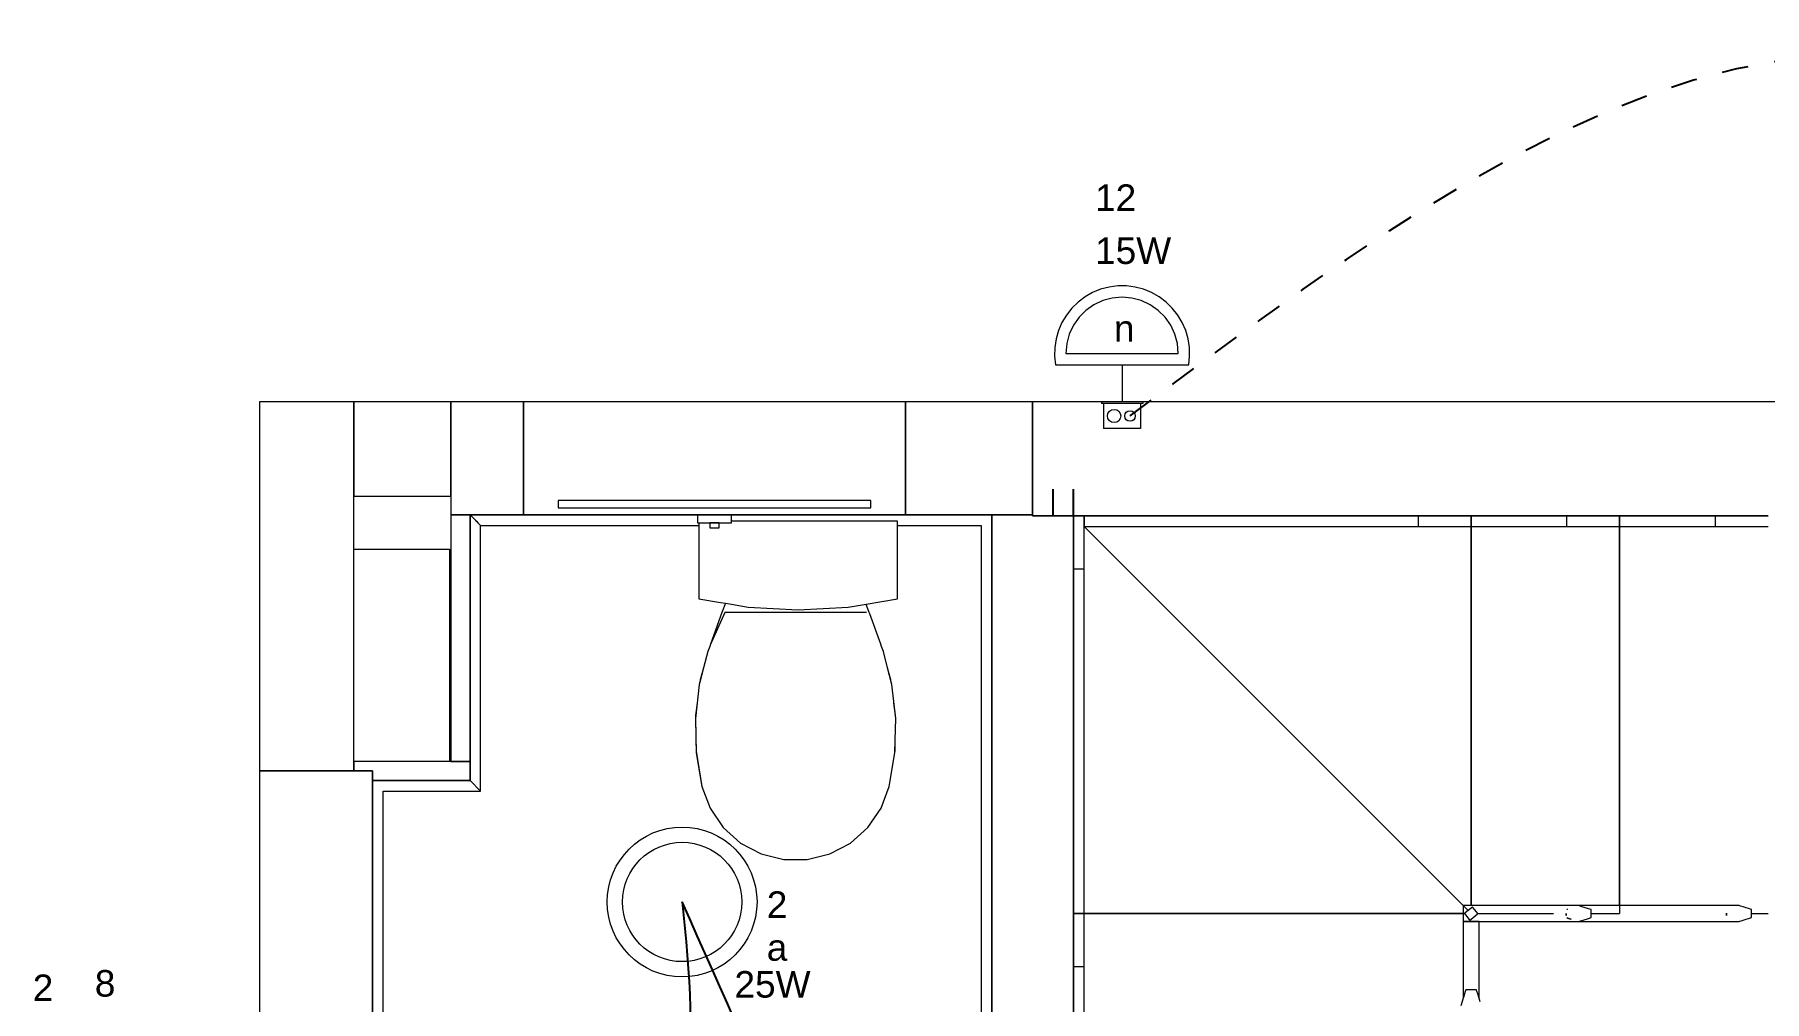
# Model space of a CAD drawing. Header units: millimetres. Extents: x 3.1 to 48, y 1.7 to 17.8.
# Drawn here: x 4.4 to 10.93, y 13.95 to 17.59 of the extents above; entities that cross this region are included whole.
import ezdxf

# ---------------------------------------------------------------- set-up
doc = ezdxf.new("R2010")
doc.units = ezdxf.units.MM
doc.linetypes.add('ACAD_ISO07W100', pattern=[3, 0, -3])
doc.layers.add('El- Eletroduto Piso', color=4, linetype='ACAD_ISO07W100')
doc.layers.add('EL-Eletroduto', color=30, linetype='Continuous')
for name, color, linetype, lineweight in [('EL-Lâmpada', 22, 'Continuous', 20), ('EL-Textos fios', 1, 'Continuous', 9), ('IFC-Caixa de passagem-Contorno', 44, 'Continuous', 5), ('IFC-Elemento construtivo genérico-Contorno', 253, 'Continuous', 5), ('IFC-Elemento terminal-Contorno', 253, 'Continuous', 5), ('IFC-Escada-Contorno', 253, 'Continuous', 5), ('IFC-Janela-Contorno', 253, 'Continuous', 5), ('IFC-Laje-Contorno', 253, 'Continuous', 5), ('IFC-Parede padrão-Contorno', 253, 'Continuous', 5), ('IFC-Parede-Contorno', 253, 'Continuous', 5), ('P-Simbol', 5, 'Continuous', 20), ('Textos', 2, 'Continuous', 9)]:
    doc.layers.add(name, color=color, linetype=linetype, lineweight=lineweight)
doc.styles.add('Arial', font='arial.ttf')

msp = doc.modelspace()

# ---------------------------------------------------------------- linework, layer by layer
at = {"layer": 'El- Eletroduto Piso'}
for p, q in [((8.2426, 15.779), (8.2426, 16.209)), ((8.3196, 15.779), (8.3196, 16.209))]:
    msp.add_line(p, q, dxfattribs=at)
at = {"layer": 'El- Eletroduto Piso', "ltscale": 0.01}
msp.add_spline([(8.533, 16.1554), (11.1503, 17.5151), (14.5206, 15.8326)], degree=3, dxfattribs=at)
at = {"layer": 'EL-Eletroduto'}
for points in [[(6.8436, 14.3227), (6.8436, 13.5437), (6.1552, 12.4928)], [(8.1856, 8.463), (8.1856, 10.1606), (6.8436, 14.3227)]]:
    msp.add_spline(points, degree=3, dxfattribs=at)
at = {"layer": 'EL-Lâmpada'}
for p, q in [((8.2912, 16.3913), (8.7149, 16.3913)), ((8.2517, 16.3482), (8.7544, 16.3482)), ((8.503, 16.3482), (8.503, 16.209))]:
    msp.add_line(p, q, dxfattribs=at)
for points in [[(8.7544, 16.3482), (8.7578, 16.3809), (8.7571, 16.4137), (8.7521, 16.4462), (8.743, 16.4778), (8.7298, 16.5079), (8.713, 16.5361), (8.6926, 16.5619), (8.6691, 16.5849), (8.6428, 16.6046), (8.6143, 16.6208), (8.5838, 16.6332), (8.5521, 16.6416), (8.5195, 16.6458), (8.4866, 16.6458), (8.454, 16.6416), (8.4223, 16.6332), (8.3918, 16.6208), (8.3633, 16.6046), (8.337, 16.5849), (8.3135, 16.5619), (8.2931, 16.5361), (8.2763, 16.5079), (8.2631, 16.4778), (8.254, 16.4462), (8.249, 16.4137), (8.2483, 16.3809), (8.2517, 16.3482)], [(8.7149, 16.3913), (8.7117, 16.4281), (8.7021, 16.4638), (8.6865, 16.4973), (8.6654, 16.5275), (8.6392, 16.5536), (8.609, 16.5748), (8.5755, 16.5904), (8.5398, 16.6), (8.503, 16.6032), (8.4663, 16.6), (8.4306, 16.5904), (8.3971, 16.5748), (8.3669, 16.5536), (8.3407, 16.5275), (8.3196, 16.4973), (8.304, 16.4638), (8.2944, 16.4281), (8.2912, 16.3913)]]:
    msp.add_lwpolyline(points, dxfattribs=at)
at = {"layer": 'IFC-Caixa de passagem-Contorno'}
for p, q in [((8.581, 16.209), (8.425, 16.209)), ((8.425, 16.209), (8.425, 16.203)), ((8.581, 16.203), (8.425, 16.203)), ((8.433, 16.203), (8.433, 16.108)), ((8.573, 16.203), (8.573, 16.108)), ((8.581, 16.209), (8.581, 16.203)), ((8.573, 16.108), (8.433, 16.108))]:
    msp.add_line(p, q, dxfattribs=at)
for centre, radius in [((8.473, 16.1554), 0.025), ((8.533, 16.1554), 0.0199)]:
    msp.add_circle(centre, radius, dxfattribs=at)
at = {"layer": 'IFC-Elemento construtivo genérico-Contorno', "lineweight": 5}
for p, q in [((6.0436, 15.783), (6.0676, 15.759)), ((6.2456, 15.783), (6.0436, 15.783)), ((6.0436, 15.783), (6.0436, 14.781)), ((6.0836, 15.743), (6.0436, 15.783)), ((6.0676, 15.759), (6.0736, 15.753)), ((6.0736, 15.753), (6.0836, 15.743)), ((6.0836, 15.743), (6.9016, 15.743)), ((6.0836, 14.741), (6.0836, 15.743)), ((6.9016, 15.783), (6.2456, 15.783)), ((6.9016, 15.743), (6.907, 15.743)), ((7.6561, 15.783), (7.0296, 15.783)), ((7.6856, 15.783), (7.6561, 15.783)), ((7.6561, 15.743), (7.9716, 15.743)), ((8.0116, 15.783), (7.6856, 15.783)), ((7.9716, 15.743), (7.9716, 13.855)), ((8.0116, 15.779), (8.0116, 15.783)), ((8.0116, 13.815), (8.0116, 15.779)), ((8.3596, 15.779), (8.3196, 15.779)), ((8.3196, 15.779), (8.3196, 15.739)), ((8.3196, 15.739), (8.3196, 15.579)), ((9.6196, 15.779), (8.3596, 15.779)), ((8.3596, 15.779), (8.3596, 15.739)), ((8.3596, 15.739), (8.3596, 15.779)), ((8.3596, 15.739), (9.6196, 15.739)), ((8.3596, 15.579), (8.3596, 15.739)), ((9.8196, 15.779), (9.6196, 15.779)), ((9.6196, 15.779), (9.6196, 15.739)), ((9.6196, 15.739), (9.8196, 15.739)), ((9.8196, 15.739), (9.8196, 15.779)), ((10.1796, 15.779), (9.8196, 15.779)), ((9.8196, 15.779), (9.8196, 15.739)), ((9.8196, 15.739), (10.1796, 15.739)), ((10.3796, 15.779), (10.1796, 15.779)), ((10.1796, 15.779), (10.1796, 15.739)), ((10.1796, 15.739), (10.3796, 15.739)), ((10.3796, 15.739), (10.3796, 15.779)), ((10.7396, 15.779), (10.3796, 15.779)), ((10.3796, 15.779), (10.3796, 15.739)), ((10.3796, 15.739), (10.7396, 15.739)), ((10.7396, 15.779), (10.7396, 15.7506)), ((10.8812, 15.779), (10.7396, 15.779)), ((10.7396, 15.7506), (10.7396, 15.739)), ((10.7396, 15.739), (10.8812, 15.739)), ((10.9396, 15.779), (10.8812, 15.779)), ((10.8812, 15.739), (10.9396, 15.739)), ((8.3196, 15.579), (8.3196, 14.279)), ((8.3196, 15.579), (8.3596, 15.579)), ((8.3596, 14.279), (8.3596, 15.579)), ((6.0436, 14.781), (5.6756, 14.781)), ((5.6756, 14.781), (5.6756, 14.0636)), ((6.0836, 14.741), (6.0436, 14.781)), ((6.0436, 14.781), (6.0836, 14.741)), ((5.7156, 14.741), (6.0836, 14.741)), ((5.7156, 13.9043), (5.7156, 14.741)), ((8.3596, 14.279), (8.3196, 14.279)), ((8.3196, 14.279), (8.3196, 14.079)), ((8.3196, 14.279), (8.3596, 14.279)), ((8.3596, 14.079), (8.3596, 14.279)), ((5.6756, 14.0636), (5.6756, 13.747)), ((8.3196, 14.079), (8.3196, 13.641)), ((8.3196, 14.079), (8.3596, 14.079)), ((8.3596, 13.641), (8.3596, 14.079))]:
    msp.add_line(p, q, dxfattribs=at)
at = {"layer": 'IFC-Elemento terminal-Contorno', "lineweight": 5}
for p, q in [((6.907, 15.753), (6.907, 15.743)), ((6.907, 15.743), (6.907, 15.4662)), ((7.0676, 15.759), (7.0296, 15.759)), ((7.1192, 15.759), (7.0676, 15.759)), ((7.4239, 15.759), (7.1192, 15.759)), ((7.6561, 15.759), (7.4239, 15.759)), ((7.6561, 15.743), (7.6561, 15.759)), ((7.6561, 15.6922), (7.6561, 15.743)), ((7.6561, 15.4662), (7.6561, 15.6922)), ((6.907, 15.4662), (6.9884, 15.4524)), ((7.5376, 15.446), (7.6561, 15.4662)), ((7.0043, 15.414), (6.9488, 15.2907)), ((6.9939, 15.414), (6.9505, 15.2945)), ((6.9884, 15.4524), (7.0067, 15.4492)), ((7.0067, 15.4492), (6.9939, 15.414)), ((7.5389, 15.414), (7.0043, 15.414)), ((7.0067, 15.4492), (7.0296, 15.4454)), ((7.0296, 15.4454), (7.0931, 15.4346)), ((7.0931, 15.4346), (7.2816, 15.424)), ((7.2816, 15.424), (7.47, 15.4346)), ((7.47, 15.4346), (7.5376, 15.446)), ((7.5403, 15.4385), (7.5376, 15.446)), ((7.5492, 15.414), (7.5403, 15.4385)), ((7.5511, 15.4088), (7.5492, 15.414)), ((7.5926, 15.2945), (7.5511, 15.4088)), ((6.9476, 15.2866), (6.9406, 15.2671)), ((6.9505, 15.2945), (6.9476, 15.2866)), ((6.9488, 15.2907), (6.9476, 15.2866)), ((7.5955, 15.2866), (7.5926, 15.2945)), ((7.5943, 15.2907), (7.5926, 15.2945)), ((7.5955, 15.2866), (7.5943, 15.2907)), ((7.6026, 15.2671), (7.5955, 15.2866)), ((6.9248, 15.2062), (6.9107, 15.1517)), ((6.9248, 15.2062), (6.9119, 15.1608)), ((6.9406, 15.2671), (6.9248, 15.2062)), ((7.6183, 15.2062), (7.6026, 15.2671)), ((7.6348, 15.1423), (7.6183, 15.2062)), ((7.6312, 15.1608), (7.6183, 15.2062)), ((6.9083, 15.1423), (6.8937, 15.0143)), ((6.9107, 15.1517), (6.9083, 15.1423)), ((6.9119, 15.1608), (6.9107, 15.1517)), ((7.6324, 15.1517), (7.6312, 15.1608)), ((7.6494, 15.0143), (7.6348, 15.1423)), ((6.9004, 15.0729), (6.8944, 15.0268)), ((7.6488, 15.0268), (7.6427, 15.0729)), ((6.8937, 15.0143), (6.8971, 14.8854)), ((6.8944, 15.0268), (6.8959, 14.9325)), ((7.6473, 14.9325), (7.6494, 15.0143)), ((7.6487, 15.0207), (7.6488, 15.0268)), ((6.8959, 14.9325), (6.8966, 14.8917)), ((6.8966, 14.8917), (6.9184, 14.7583)), ((6.8971, 14.8854), (6.9184, 14.7583)), ((7.6247, 14.7583), (7.646, 14.8854)), ((7.646, 14.8854), (7.6473, 14.9325)), ((7.6461, 14.8886), (7.6466, 14.8917)), ((7.6466, 14.8917), (7.6473, 14.9325)), ((6.9184, 14.7583), (6.9492, 14.6759)), ((7.594, 14.6759), (7.6247, 14.7583)), ((6.9492, 14.6759), (6.9988, 14.6033)), ((7.5443, 14.6033), (7.594, 14.6759)), ((6.9988, 14.6033), (7.0644, 14.5448)), ((7.4787, 14.5448), (7.5443, 14.6033)), ((7.0644, 14.5448), (7.1422, 14.5037)), ((7.1422, 14.5037), (7.2276, 14.4826)), ((7.3155, 14.4826), (7.4009, 14.5037)), ((7.4009, 14.5037), (7.4787, 14.5448)), ((7.2276, 14.4826), (7.3155, 14.4826))]:
    msp.add_line(p, q, dxfattribs=at)
at = {"layer": 'IFC-Escada-Contorno', "lineweight": 5}
for p, q in [((8.3596, 15.739), (8.5196, 15.579)), ((8.5196, 15.579), (8.3596, 15.739)), ((9.8196, 15.739), (9.8196, 14.3103)), ((9.8196, 15.579), (9.8196, 15.739)), ((10.3796, 15.739), (10.3796, 14.309)), ((10.3796, 14.814), (10.3796, 15.739)), ((8.5196, 15.579), (9.6196, 14.479)), ((9.6961, 14.4024), (8.5196, 15.579)), ((9.8196, 14.309), (9.8196, 15.579)), ((10.3796, 14.7469), (10.3796, 14.814)), ((10.3796, 14.7043), (10.3796, 14.7469)), ((10.3796, 14.3581), (10.3796, 14.7043)), ((9.6196, 14.479), (9.7896, 14.309)), ((9.7896, 14.309), (9.6961, 14.4024)), ((10.3796, 14.309), (10.3796, 14.3581)), ((9.7896, 14.309), (9.7896, 14.3063)), ((9.8196, 14.309), (9.7896, 14.309)), ((9.8071, 14.2915), (9.7896, 14.309)), ((9.7896, 14.3063), (9.7896, 14.294)), ((9.7896, 14.294), (9.7896, 14.2865)), ((9.8082, 14.2904), (9.7972, 14.2816)), ((9.8196, 14.2995), (9.8082, 14.2904)), ((9.8196, 14.3103), (9.8196, 14.309)), ((10.2251, 14.309), (9.8196, 14.309)), ((9.8245, 14.3034), (9.8196, 14.2995)), ((9.8273, 14.3006), (9.8245, 14.3034)), ((9.8446, 14.279), (9.8273, 14.3006)), ((10.1835, 14.2957), (10.1807, 14.2948)), ((10.1807, 14.2948), (10.1821, 14.2953)), ((10.1821, 14.2953), (10.1835, 14.2957)), ((10.2313, 14.307), (10.2251, 14.309)), ((10.3796, 14.309), (10.2251, 14.309)), ((10.2417, 14.3037), (10.2313, 14.307)), ((10.2621, 14.2972), (10.2417, 14.3037)), ((10.2723, 14.294), (10.2621, 14.2972)), ((10.2723, 14.2875), (10.2723, 14.294)), ((10.8305, 14.309), (10.3796, 14.309)), ((10.3796, 14.309), (10.3796, 14.279)), ((10.8358, 14.3073), (10.8305, 14.309)), ((10.8405, 14.3058), (10.8358, 14.3073)), ((10.8453, 14.3043), (10.8405, 14.3058)), ((10.8535, 14.3017), (10.8453, 14.3043)), ((10.8697, 14.2965), (10.8535, 14.3017)), ((10.8777, 14.294), (10.8697, 14.2965)), ((10.8777, 14.2889), (10.8777, 14.294)), ((8.3596, 14.279), (9.7896, 14.279)), ((9.668, 14.279), (8.3596, 14.279)), ((9.748, 14.279), (9.668, 14.279)), ((9.7796, 14.279), (9.748, 14.279)), ((9.7896, 14.279), (9.7796, 14.279)), ((9.7896, 14.2865), (9.7896, 14.2852)), ((9.7896, 14.2852), (9.7896, 14.2795)), ((9.7896, 14.2795), (9.7896, 14.279)), ((9.7896, 14.279), (9.7896, 14.2755)), ((9.7896, 14.279), (9.7901, 14.279)), ((9.7901, 14.279), (9.7896, 14.279)), ((9.7896, 14.2755), (9.7896, 14.274)), ((9.7896, 14.274), (9.7896, 14.2715)), ((9.7896, 14.2715), (9.7896, 14.264)), ((9.7896, 14.264), (9.7896, 14.2591)), ((9.7896, 14.2591), (9.7896, 14.2543)), ((9.7896, 14.2543), (9.7896, 14.2516)), ((9.7896, 14.2516), (9.7896, 14.249)), ((9.7896, 14.249), (9.8196, 14.249)), ((9.7896, 14.249), (9.7896, 13.9599)), ((9.7933, 14.249), (9.7896, 14.249)), ((9.7901, 14.279), (9.7939, 14.279)), ((9.7946, 14.279), (9.7901, 14.279)), ((9.7971, 14.249), (9.7933, 14.249)), ((9.7939, 14.279), (9.7946, 14.279)), ((9.7972, 14.2816), (9.7946, 14.279)), ((9.7946, 14.279), (9.8121, 14.2569)), ((9.8008, 14.249), (9.7971, 14.249)), ((9.8046, 14.249), (9.8008, 14.249)), ((9.8121, 14.249), (9.8046, 14.249)), ((9.8121, 14.2569), (9.8145, 14.2545)), ((9.8196, 14.249), (9.8121, 14.249)), ((9.8145, 14.2545), (9.8196, 14.2585)), ((9.8196, 14.2585), (9.842, 14.2764)), ((9.8196, 14.249), (9.8496, 14.249)), ((9.8271, 14.249), (9.8196, 14.249)), ((9.8346, 14.249), (9.8271, 14.249)), ((9.8383, 14.249), (9.8346, 14.249)), ((9.8421, 14.249), (9.8383, 14.249)), ((9.842, 14.2764), (9.8446, 14.279)), ((9.8457, 14.249), (9.8421, 14.249)), ((9.8446, 14.279), (10.1309, 14.279)), ((9.8496, 14.249), (9.8457, 14.249)), ((9.8496, 14.249), (10.2251, 14.249)), ((9.8496, 13.9599), (9.8496, 14.249)), ((10.178, 14.2798), (10.178, 14.279)), ((10.178, 14.279), (10.178, 14.2798)), ((10.178, 14.279), (10.178, 14.2715)), ((10.178, 14.2781), (10.178, 14.279)), ((10.178, 14.2715), (10.178, 14.2781)), ((10.1807, 14.2631), (10.1835, 14.2622)), ((10.1821, 14.2627), (10.1807, 14.2631)), ((10.1835, 14.2622), (10.1821, 14.2627)), ((10.1835, 14.2622), (10.1952, 14.2585)), ((10.197, 14.2579), (10.1835, 14.2622)), ((10.1952, 14.2585), (10.197, 14.2579)), ((10.2251, 14.249), (10.2262, 14.2493)), ((10.2251, 14.249), (10.8305, 14.249)), ((10.2262, 14.2493), (10.2282, 14.2499)), ((10.2282, 14.2499), (10.2417, 14.2542)), ((10.2417, 14.2542), (10.2621, 14.2607)), ((10.2621, 14.2607), (10.2723, 14.264)), ((10.2723, 14.2865), (10.2723, 14.2875)), ((10.2723, 14.2854), (10.2723, 14.2865)), ((10.2723, 14.279), (10.2723, 14.2854)), ((10.2723, 14.2715), (10.2723, 14.279)), ((10.2723, 14.279), (10.3194, 14.279)), ((10.2723, 14.264), (10.2723, 14.2715)), ((10.3194, 14.279), (10.3796, 14.279)), ((10.7834, 14.2812), (10.7834, 14.279)), ((10.7834, 14.279), (10.7834, 14.2812)), ((10.7834, 14.279), (10.7834, 14.2715)), ((10.7834, 14.2767), (10.7834, 14.279)), ((10.7834, 14.2715), (10.7834, 14.2767)), ((10.8305, 14.249), (10.8331, 14.2498)), ((10.8331, 14.2498), (10.8379, 14.2513)), ((10.8379, 14.2513), (10.8416, 14.2525)), ((10.8416, 14.2525), (10.8535, 14.2563)), ((10.8535, 14.2563), (10.8697, 14.2614)), ((10.8697, 14.2614), (10.8777, 14.264)), ((10.8777, 14.2865), (10.8777, 14.2889)), ((10.8777, 14.284), (10.8777, 14.2865)), ((10.8777, 14.279), (10.8777, 14.284)), ((10.8777, 14.2715), (10.8777, 14.279)), ((10.8777, 14.279), (10.9248, 14.279)), ((10.8777, 14.264), (10.8777, 14.2715)), ((10.9248, 14.279), (10.9396, 14.279)), ((9.7976, 13.9851), (9.7905, 13.9628)), ((9.7989, 13.9891), (9.7976, 13.9851)), ((9.7996, 13.9913), (9.7989, 13.9891)), ((9.8009, 13.9913), (9.7996, 13.9913)), ((9.8096, 13.9913), (9.8009, 13.9913)), ((9.8182, 13.9913), (9.8096, 13.9913)), ((9.8196, 13.9913), (9.8182, 13.9913)), ((9.8282, 13.9913), (9.8196, 13.9913)), ((9.8296, 13.9913), (9.8282, 13.9913)), ((9.8382, 13.9913), (9.8296, 13.9913)), ((9.8396, 13.9913), (9.8382, 13.9913)), ((9.8403, 13.9891), (9.8396, 13.9913)), ((9.841, 13.9869), (9.8403, 13.9891)), ((9.8445, 13.9758), (9.841, 13.9869)), ((9.8496, 13.9599), (9.8445, 13.9758)), ((9.7896, 13.9599), (9.7805, 13.9312)), ((9.7905, 13.9628), (9.7896, 13.9599)), ((9.8538, 13.9466), (9.8496, 13.9599))]:
    msp.add_line(p, q, dxfattribs=at)
at = {"layer": 'IFC-Janela-Contorno', "lineweight": 5}
for p, q in [((6.3756, 15.837), (6.3756, 15.8148)), ((6.6196, 15.837), (6.3756, 15.837)), ((6.3756, 15.8148), (6.3756, 15.809)), ((6.3756, 15.809), (7.3115, 15.809)), ((7.5556, 15.837), (6.6196, 15.837)), ((7.3115, 15.809), (7.5556, 15.809)), ((7.5556, 15.8312), (7.5556, 15.837)), ((7.5556, 15.809), (7.5556, 15.8312)), ((6.907, 15.783), (6.9016, 15.783)), ((6.9016, 15.783), (6.9016, 15.759)), ((6.9016, 15.759), (6.9016, 15.753)), ((6.9016, 15.753), (6.907, 15.753)), ((7.0296, 15.783), (6.907, 15.783)), ((6.907, 15.753), (6.9476, 15.753)), ((6.9476, 15.753), (6.9836, 15.753)), ((6.9836, 15.753), (6.9476, 15.753)), ((6.9476, 15.753), (6.9476, 15.743)), ((6.9476, 15.743), (6.9476, 15.733)), ((6.9476, 15.733), (6.9836, 15.733)), ((6.9836, 15.753), (7.0296, 15.753)), ((6.9836, 15.743), (6.9836, 15.753)), ((6.9836, 15.733), (6.9836, 15.743)), ((7.0296, 15.759), (7.0296, 15.783)), ((7.0296, 15.753), (7.0296, 15.759))]:
    msp.add_line(p, q, dxfattribs=at)
at = {"layer": 'IFC-Laje-Contorno', "lineweight": 5}
for p, q in [((5.6056, 15.653), (5.861, 15.653)), ((5.861, 15.653), (5.9656, 15.653)), ((5.9656, 15.653), (5.9656, 15.5592)), ((5.9656, 15.5592), (5.9656, 15.5247)), ((5.9656, 15.5247), (5.9656, 15.1246)), ((5.9656, 15.1246), (5.9656, 15.013)), ((5.9656, 15.013), (5.9656, 14.859)), ((5.9656, 14.859), (5.9656, 14.853))]:
    msp.add_line(p, q, dxfattribs=at)
at = {"layer": 'IFC-Parede padrão-Contorno', "lineweight": 5}
for p, q in [((5.4632, 16.209), (5.2496, 16.209)), ((5.2496, 16.209), (5.2496, 16.133)), ((5.6056, 16.209), (5.4632, 16.209)), ((5.6056, 16.209), (5.6056, 16.133)), ((5.8252, 16.209), (5.6056, 16.209)), ((5.6056, 16.133), (5.6056, 16.209)), ((5.9716, 16.209), (5.8252, 16.209)), ((5.9716, 16.133), (5.9716, 16.209)), ((6.2137, 16.209), (5.9716, 16.209)), ((5.9716, 16.209), (5.9716, 16.133)), ((6.2456, 16.209), (6.2137, 16.209)), ((6.2456, 16.133), (6.2456, 16.209)), ((6.2456, 16.209), (6.2456, 16.133)), ((7.1723, 16.209), (6.2456, 16.209)), ((7.6856, 16.209), (7.1723, 16.209)), ((7.7415, 16.209), (7.6856, 16.209)), ((7.6856, 16.209), (7.6856, 16.133)), ((7.6856, 16.133), (7.6856, 16.209)), ((8.1656, 16.209), (7.7415, 16.209)), ((8.1656, 16.133), (8.1656, 16.209)), ((5.2496, 16.133), (5.2496, 15.6522)), ((5.6056, 16.133), (5.6056, 16.0666)), ((5.6056, 15.853), (5.6056, 16.133)), ((5.9716, 15.9954), (5.9716, 16.133)), ((5.9716, 16.133), (5.9716, 16.0386)), ((6.2456, 16.0924), (6.2456, 16.133)), ((6.2456, 16.133), (6.2456, 15.853)), ((7.6856, 16.133), (7.6856, 15.8996)), ((7.6856, 15.853), (7.6856, 16.133)), ((8.1656, 15.9534), (8.1656, 16.133)), ((5.6056, 16.0666), (5.6056, 15.853)), ((6.2456, 15.853), (6.2456, 16.0924)), ((5.9716, 16.0386), (5.9716, 15.855)), ((5.9716, 15.853), (5.9716, 15.9954)), ((8.1656, 15.853), (8.1656, 15.9534)), ((7.6856, 15.8996), (7.6856, 15.853)), ((5.6056, 15.853), (5.752, 15.853)), ((5.6056, 15.653), (5.6056, 15.853)), ((5.752, 15.853), (5.9716, 15.853)), ((5.9716, 15.855), (5.9716, 15.853)), ((5.9716, 15.853), (5.9716, 15.783)), ((6.2456, 15.783), (6.2456, 15.853)), ((6.2456, 15.853), (6.2456, 15.783)), ((7.6856, 15.853), (7.6856, 15.783)), ((7.6856, 15.837), (7.6856, 15.853)), ((7.6856, 15.809), (7.6856, 15.837)), ((7.6856, 15.783), (7.6856, 15.809)), ((8.1656, 15.783), (8.1656, 15.853)), ((5.9716, 15.783), (6.0436, 15.783)), ((5.9716, 15.783), (5.9716, 15.411)), ((6.0148, 15.783), (5.9716, 15.783)), ((6.0436, 15.783), (6.0148, 15.783)), ((6.0436, 15.783), (6.2137, 15.783)), ((6.0436, 15.225), (6.0436, 15.783)), ((6.2137, 15.783), (6.2456, 15.783)), ((6.2456, 15.783), (6.3756, 15.783)), ((6.3756, 15.783), (6.9016, 15.783)), ((6.9016, 15.783), (6.9648, 15.783)), ((6.9648, 15.783), (7.0296, 15.783)), ((7.0296, 15.783), (7.5556, 15.783)), ((7.5556, 15.783), (7.6856, 15.783)), ((7.6856, 15.783), (7.7415, 15.783)), ((7.7415, 15.783), (8.0116, 15.783)), ((8.1079, 15.783), (8.0116, 15.783)), ((8.0116, 15.783), (8.0116, 14.5706)), ((8.0116, 15.783), (8.1656, 15.783)), ((8.1656, 15.783), (8.1079, 15.783)), ((8.1656, 15.7805), (8.1656, 15.783)), ((8.1656, 15.779), (8.1656, 15.7805)), ((8.2619, 15.779), (8.1656, 15.779)), ((8.3196, 15.779), (8.2619, 15.779)), ((8.3196, 15.579), (8.3196, 15.779)), ((5.2496, 15.6522), (5.2496, 14.817)), ((5.6056, 15.3738), (5.6056, 15.653)), ((8.3196, 14.279), (8.3196, 15.579)), ((5.9716, 15.411), (5.9716, 14.853)), ((5.6056, 14.853), (5.6056, 15.3738)), ((6.0436, 14.853), (6.0436, 15.225)), ((5.2496, 14.817), (5.392, 14.817)), ((5.392, 14.817), (5.6056, 14.817)), ((5.6056, 14.853), (5.6056, 14.8397)), ((5.8365, 14.853), (5.6056, 14.853)), ((5.6056, 14.817), (5.6056, 14.853)), ((5.6056, 14.8397), (5.6056, 14.817)), ((5.6056, 14.817), (5.6314, 14.817)), ((5.6314, 14.817), (5.6756, 14.817)), ((5.6756, 14.817), (5.6756, 14.8037)), ((5.9656, 14.853), (5.8365, 14.853)), ((5.9716, 14.853), (5.9656, 14.853)), ((6.017, 14.853), (5.9716, 14.853)), ((5.9716, 14.853), (6.0004, 14.853)), ((6.0004, 14.853), (6.0436, 14.853)), ((6.0436, 14.853), (6.017, 14.853)), ((6.0436, 14.8075), (6.0436, 14.853)), ((5.6756, 14.8037), (5.6756, 14.781)), ((5.6756, 14.781), (5.8114, 14.781)), ((5.8114, 14.781), (5.9656, 14.781)), ((5.9656, 14.781), (6.0436, 14.781)), ((6.0436, 14.781), (6.0436, 14.8075)), ((8.0116, 14.5706), (8.0116, 13.641)), ((8.3196, 14.079), (8.3196, 14.279)), ((8.3196, 13.641), (8.3196, 14.079))]:
    msp.add_line(p, q, dxfattribs=at)
at = {"layer": 'IFC-Parede-Contorno', "lineweight": 5}
for p, q in [((11.4956, 16.209), (8.1656, 16.209)), ((8.1656, 16.209), (8.1656, 16.133)), ((8.1656, 16.133), (8.1656, 15.9534)), ((8.1656, 15.9534), (8.1656, 15.783)), ((8.1656, 15.783), (8.1656, 15.7806)), ((8.1656, 15.7806), (8.1656, 15.779)), ((8.1656, 15.779), (8.3196, 15.779)), ((8.3196, 15.779), (8.3596, 15.779)), ((8.3596, 15.779), (9.6196, 15.779)), ((9.6196, 15.779), (9.8196, 15.779)), ((9.8196, 15.779), (10.1796, 15.779)), ((10.1796, 15.779), (10.3796, 15.779)), ((10.3796, 15.779), (10.7396, 15.779)), ((10.7396, 15.779), (10.9396, 15.779)), ((5.2496, 14.817), (5.2496, 13.3626)), ((5.392, 14.817), (5.2496, 14.817)), ((5.6056, 14.817), (5.392, 14.817)), ((5.6336, 14.817), (5.6056, 14.817)), ((5.6756, 14.817), (5.6336, 14.817)), ((5.6756, 14.781), (5.6756, 14.817)), ((5.6756, 13.747), (5.6756, 14.781))]:
    msp.add_line(p, q, dxfattribs=at)
at = {"layer": 'P-Simbol'}
for radius in [0.2825, 0.225]:
    msp.add_circle((6.8436, 14.3227), radius, dxfattribs=at)

# ---------------------------------------------------------------- texts
at = {"layer": 'EL-Textos fios', "char_height": 0.1, "width": 0.155335, "attachment_point": 8, "line_spacing_factor": 0.6, "style": 'Arial'}
for s, insert in [('2', (4.4329, 13.9492)), ('8', (4.667, 13.9646))]:
    msp.add_mtext(s, dxfattribs=dict(at, insert=insert))
at = {"layer": 'Textos', "char_height": 0.1, "line_spacing_factor": 0.6, "style": 'Arial'}
for s, insert, width, attachment_point in [('12\\P\\P15W', (8.4011, 16.7272), 0.155335, 7), ('n', (8.4724, 16.4353), 0.155335, 7), ('2', (7.2017, 14.2628), 0.155335, 8), ('a', (7.2017, 14.0998), 0.062043, 8), ('25W', (7.1845, 13.9607), 0.57439, 8)]:
    msp.add_mtext(s, dxfattribs=dict(at, insert=insert, width=width, attachment_point=attachment_point))

doc.saveas('drawing.dxf')
